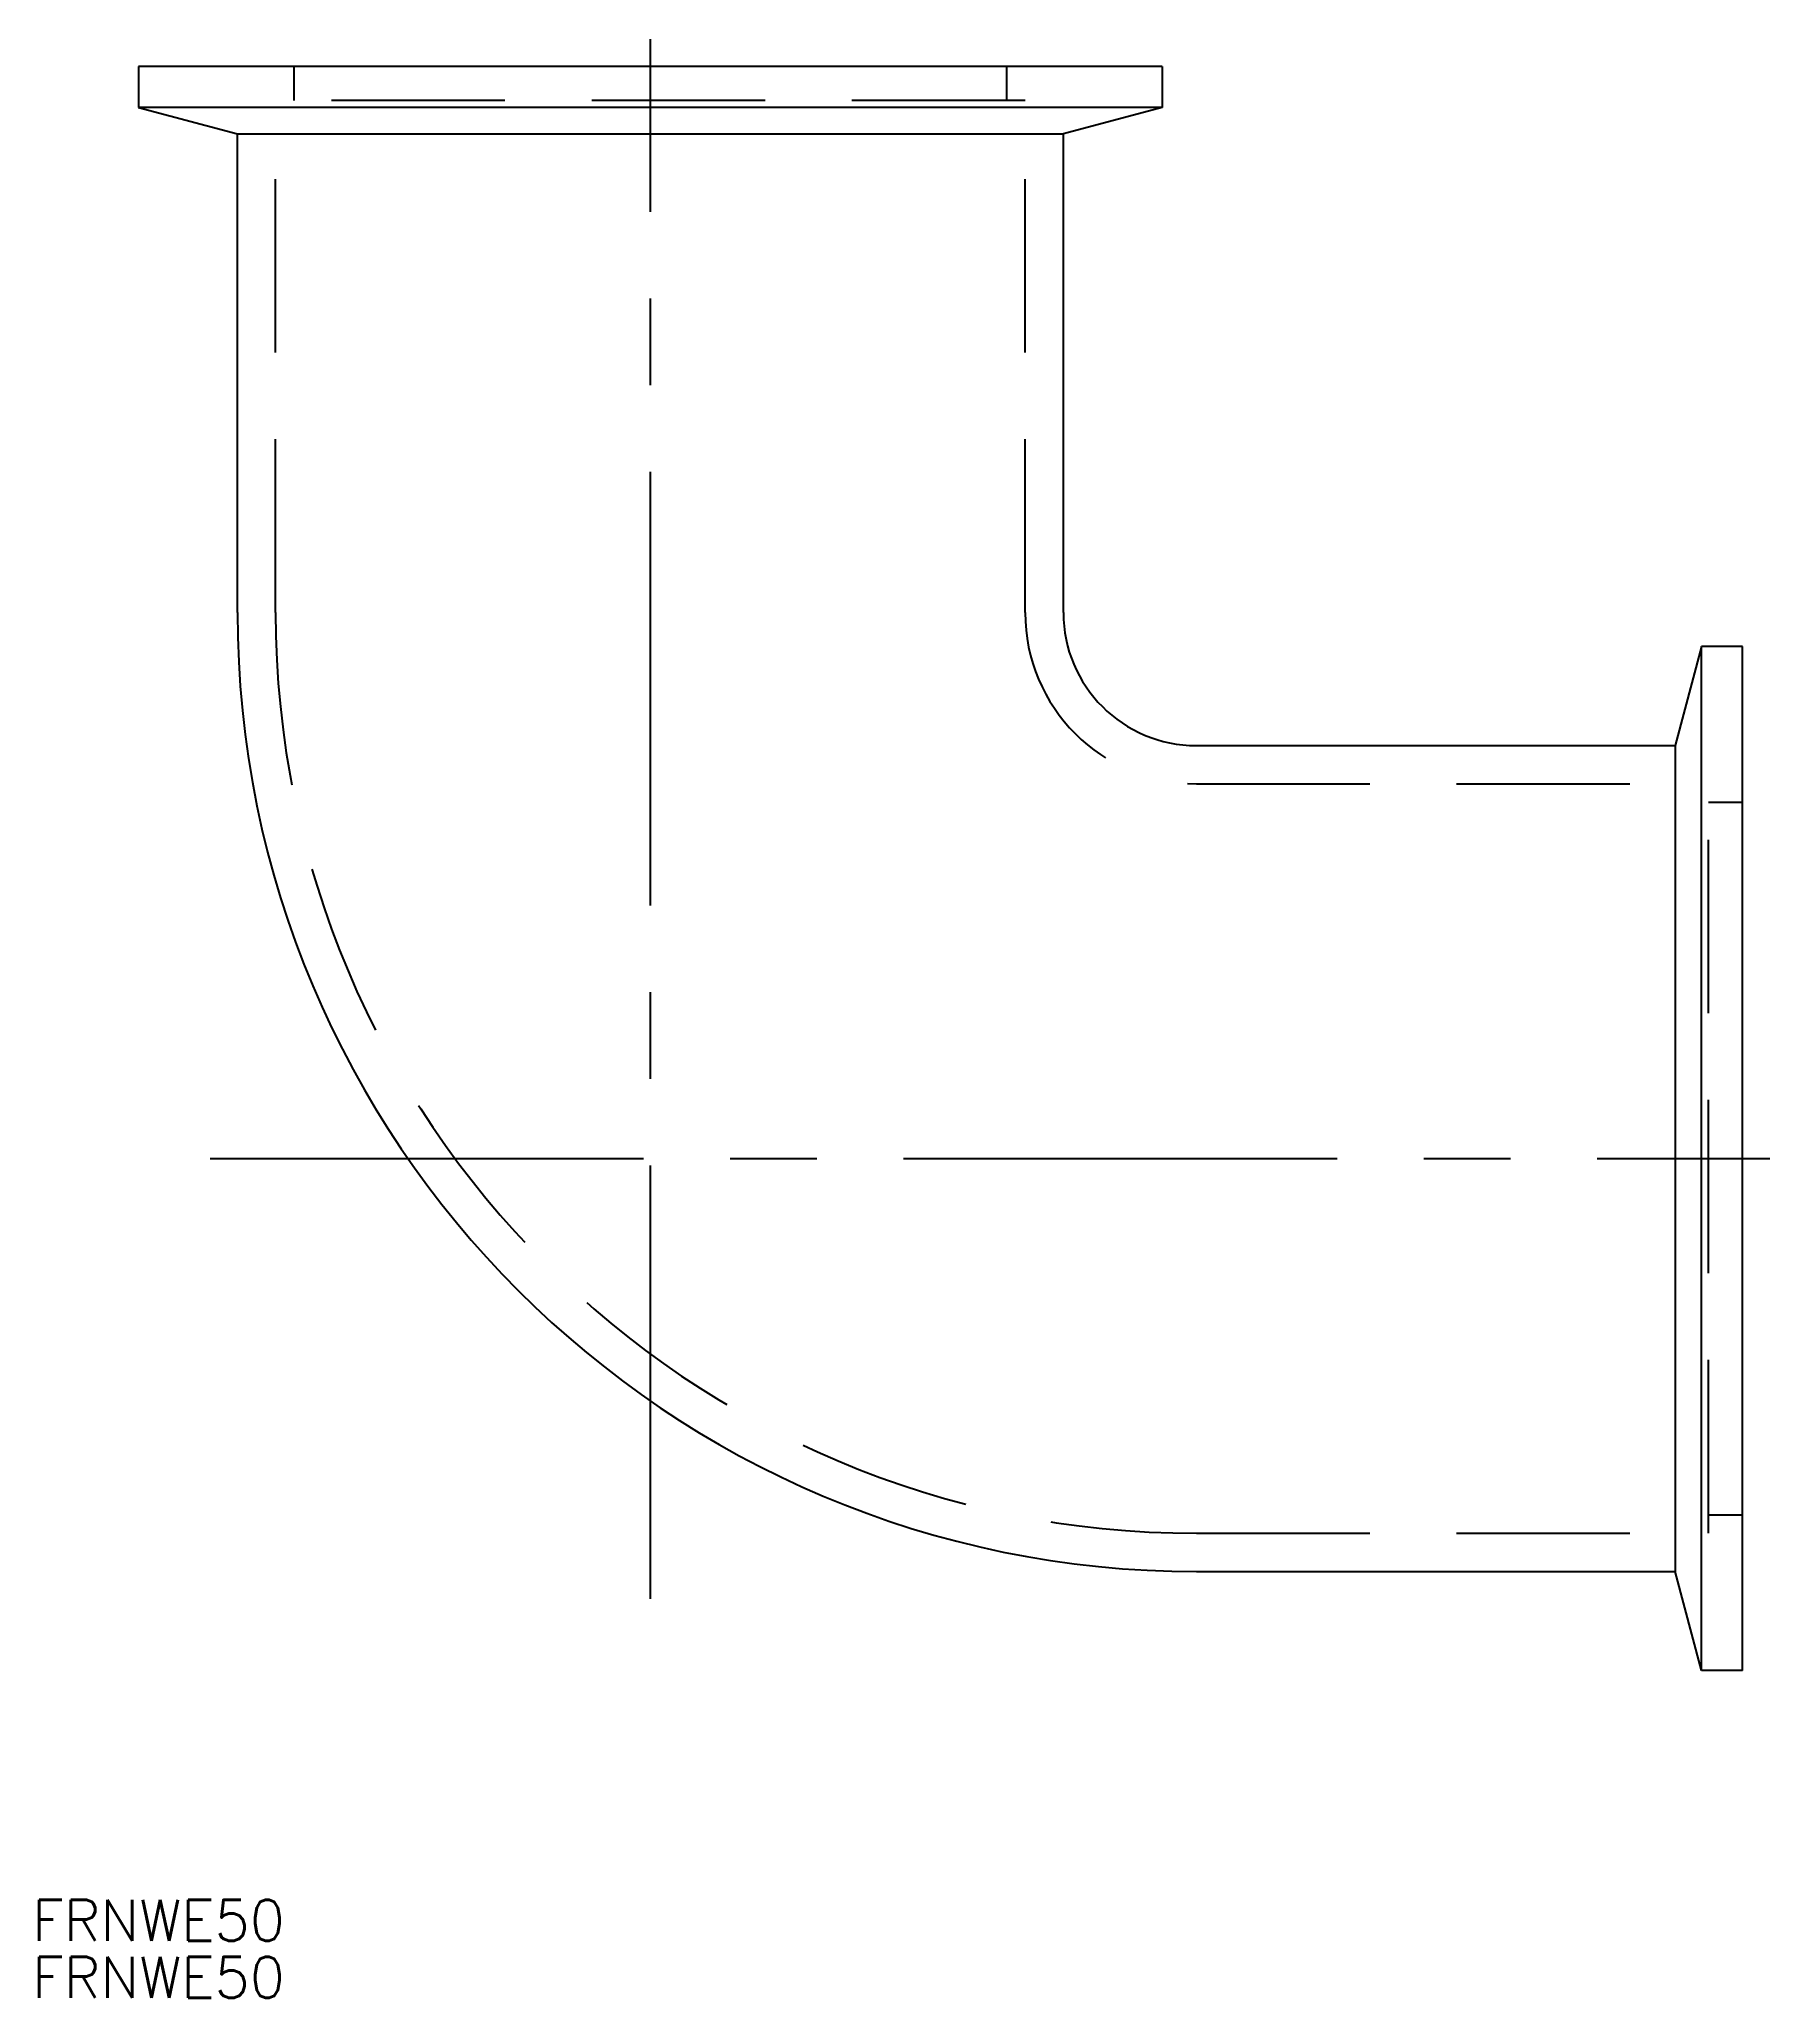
# Model space of a CAD drawing. Extents: x -45 to 82, y -141 to 2.
import ezdxf

# ---------------------------------------------------------------- set-up
doc = ezdxf.new("R2010")
doc.units = 0
doc.linetypes.add('CENTER', pattern=[50.8, 31.75, -6.35, 6.35, -6.35])
doc.linetypes.add('DASHED', pattern=[19.05, 12.7, -6.35])
doc.layers.get('0').update_dxf_attribs({"linetype": 'CONTINUOUS'})
doc.layers.add('CENTER', color=1, linetype='CENTER')
doc.styles.get("Standard").update_dxf_attribs({"font": 'txt.shx', "height": 3, "bigfont": 'bigfont.shx'})

msp = doc.modelspace()

# ---------------------------------------------------------------- linework, layer by layer
at = {"color": 7, "linetype": 'CONTINUOUS'}
for p, q in [((-37.5, 0), (-37.5, -3)), ((37.5, 0), (-37.5, 0)), ((37.5, 0), (37.5, -3)), ((-37.5, -3), (-30.25, -4.94)), ((37.5, -3), (-37.5, -3)), ((37.5, -3), (30.25, -4.94)), ((-30.25, -40), (-30.25, -4.94)), ((-30.25, -4.94), (30.25, -4.94)), ((30.25, -40), (30.25, -4.94)), ((77, -42.5), (75.06, -49.75)), ((80, -42.5), (77, -42.5)), ((77, -117.5), (77, -42.5)), ((80, -117.5), (80, -42.5)), ((40, -49.75), (75.06, -49.75)), ((75.06, -49.75), (75.06, -110.25)), ((40, -110.25), (75.06, -110.25)), ((77, -117.5), (75.06, -110.25)), ((80, -117.5), (77, -117.5))]:
    msp.add_line(p, q, dxfattribs=at)
at = {"color": 3, "linetype": 'DASHED'}
for p, q in [((-26.1, -2.5), (-26.1, 0)), ((26.1, -2.5), (26.1, 0)), ((-27.45, -40), (-27.45, -2.5)), ((27.45, -2.5), (-27.45, -2.5)), ((27.45, -40), (27.45, -2.5)), ((40, -52.55), (77.5, -52.55)), ((77.5, -107.45), (77.5, -52.55)), ((77.5, -53.9), (80, -53.9)), ((77.5, -106.1), (80, -106.1)), ((40, -107.45), (77.5, -107.45))]:
    msp.add_line(p, q, dxfattribs=at)
at = {"color": 7, "linetype": 'CONTINUOUS'}
for radius in [70.25, 9.75]:
    msp.add_arc((40, -40), radius, 180, 270, dxfattribs=at)
at = {"color": 3, "linetype": 'DASHED'}
for radius in [67.45, 12.55]:
    msp.add_arc((40, -40), radius, 180, 270, dxfattribs=at)
at = {"layer": 'CENTER', "color": 1, "linetype": 'CENTER'}
for p, q in [((0, -112.25), (0, 2)), ((-32.25, -80), (82, -80))]:
    msp.add_line(p, q, dxfattribs=at)

# ---------------------------------------------------------------- texts
at = {"color": 7, "linetype": 'CONTINUOUS'}
for p in [(-45.29, -137.31), (-45.29, -141.48)]:
    msp.add_text('FRNWE50', height=3, dxfattribs=at).set_placement(p)

doc.saveas('drawing.dxf')
